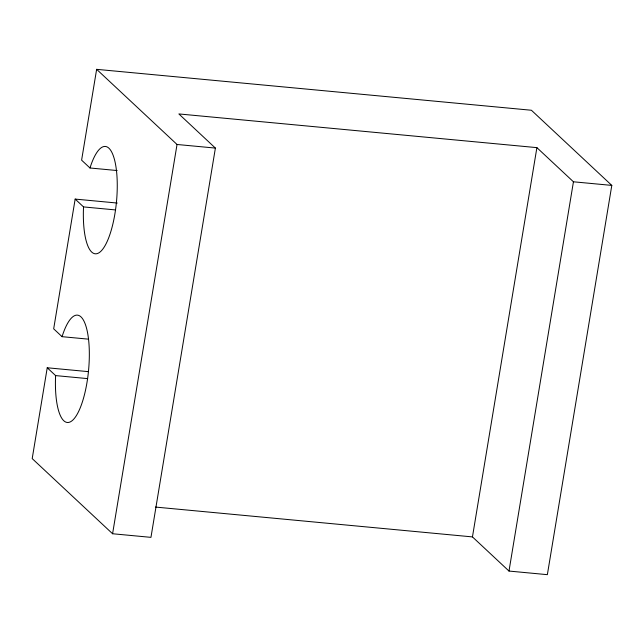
<?xml version="1.0" encoding="UTF-8"?>
<svg xmlns="http://www.w3.org/2000/svg" width="644" height="644" viewBox="0 0 644 644"><rect width="100%" height="100%" fill="white"/><g stroke="black" fill="none" stroke-linecap="round" stroke-linejoin="round"><path stroke-width="0.97" d="M88.309 371.636L47.237 367.772L32.2 458.6L112.587 533.747L150.954 537.354L215.394 148.088L178.855 113.932L536.895 147.637L573.442 181.793L611.8 185.4L547.36 574.665L508.993 571.059L472.454 536.903L155.413 507.061M117.232 203.045L75.163 199.085L53.677 328.843L62.057 336.675L88.26 339.138M611.8 185.4L531.413 110.253L96.64 69.335L81.603 160.163L89.983 167.987L117.152 170.547M112.587 533.747L177.036 144.481L96.64 69.335M472.454 536.903L536.895 147.637M508.993 571.059L573.442 181.793M177.036 144.481L215.394 148.088M75.163 199.085L83.535 206.917L115.59 209.936M47.237 367.772L55.609 375.597L87.665 378.616M62.057 336.675A53.887 16.253 -84.6 0 1 88.083 335.822A53.887 16.253 -84.6 0 1 74.414 418.35A53.887 16.253 -84.6 0 1 55.609 375.597M89.983 167.987A53.887 16.253 -84.6 0 1 116.009 167.142A53.887 16.253 -84.6 0 1 102.34 249.671A53.887 16.253 -84.6 0 1 83.535 206.917"/></g></svg>
